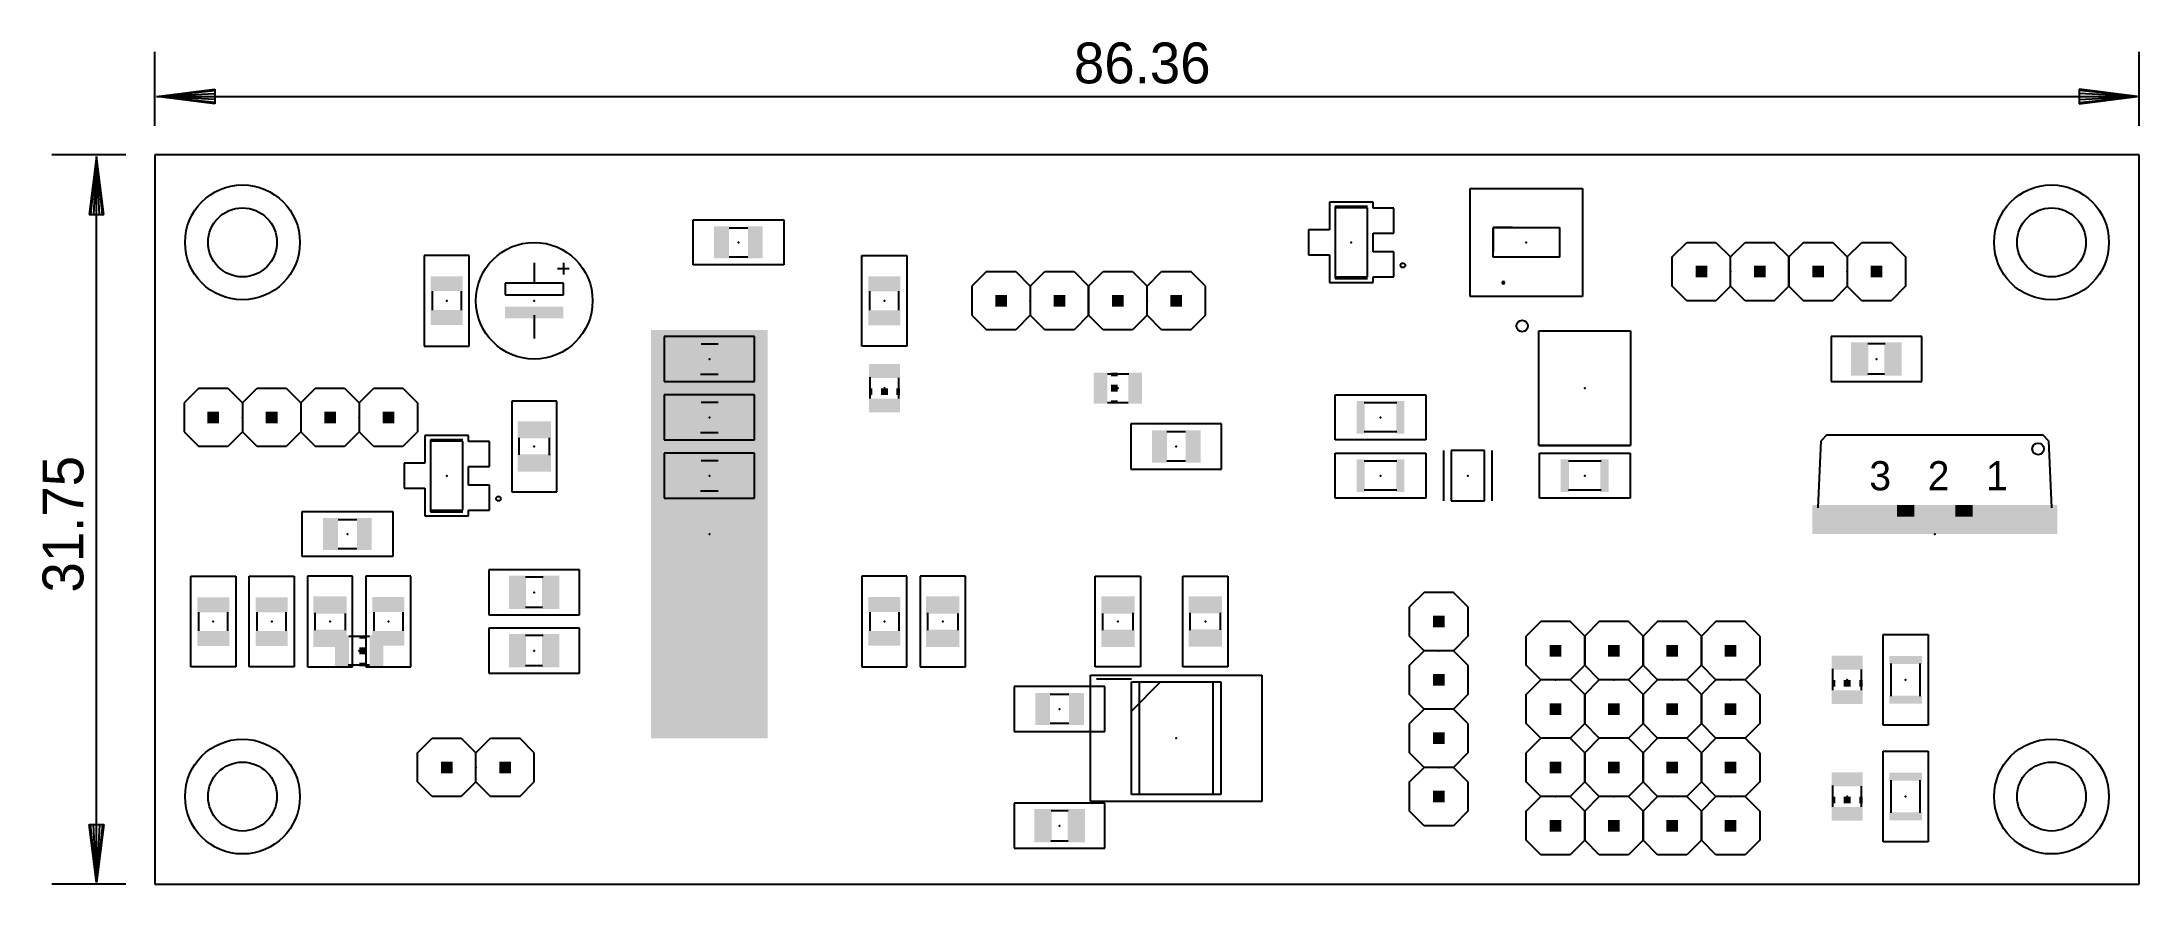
# Model space of a CAD drawing. Extents: x -4.9 to 86.4, y 0 to 36.7.
import ezdxf
from ezdxf.enums import TextEntityAlignment as Align

# ---------------------------------------------------------------- set-up
doc = ezdxf.new("R2010")
doc.units = 0
for name, color, linetype in [('20', 31, 'CONTINUOUS'), ('21', 253, 'CONTINUOUS'), ('22', 253, 'CONTINUOUS'), ('23', 6, 'CONTINUOUS'), ('24', 6, 'CONTINUOUS'), ('39', 12, 'CONTINUOUS'), ('40', 132, 'CONTINUOUS'), ('51', 253, 'CONTINUOUS'), ('52', 253, 'CONTINUOUS')]:
    doc.layers.add(name, color=color, linetype=linetype)

# ---------------------------------------------------------------- blocks, each defined once
blk = doc.blocks.new('RECT')
blk.add_solid([(-0.5, -0.5), (0.5, -0.5), (-0.5, 0.5), (0.5, 0.5)])

msp = doc.modelspace()

# ---------------------------------------------------------------- linework, layer by layer
at = {"layer": '20'}
for p, q in [((0, 33.02), (0, 36.24)), ((86.36, 33.02), (86.36, 36.24)), ((0.065, 34.29), (2.6, 34.6092)), ((0.065, 34.29), (2.6, 34.55)), ((0.065, 34.29), (2.6, 34.42)), ((0.065, 34.29), (86.295, 34.29)), ((2.6, 33.9708), (0.065, 34.29)), ((2.6, 34.16), (0.065, 34.29)), ((2.6, 34.03), (0.065, 34.29)), ((2.6, 34.6092), (2.6, 33.9708)), ((86.295, 34.29), (83.76, 34.6092)), ((83.76, 34.6092), (83.76, 33.9708)), ((86.295, 34.29), (83.76, 34.55)), ((86.295, 34.29), (83.76, 34.42)), ((83.76, 33.9708), (86.295, 34.29)), ((83.76, 34.16), (86.295, 34.29)), ((83.76, 34.03), (86.295, 34.29)), ((-1.27, 31.75), (-4.49, 31.75)), ((-2.54, 31.685), (-2.8592, 29.15)), ((-2.54, 31.685), (-2.8, 29.15)), ((-2.54, 31.685), (-2.67, 29.15)), ((-2.54, 0.065), (-2.54, 31.685)), ((-2.2208, 29.15), (-2.54, 31.685)), ((-2.41, 29.15), (-2.54, 31.685)), ((-2.28, 29.15), (-2.54, 31.685)), ((86.36, 31.75), (0, 31.75)), ((0, 31.75), (0, 0)), ((86.36, 0), (86.36, 31.75)), ((-2.8592, 29.15), (-2.2208, 29.15)), ((-2.54, 0.065), (-2.8592, 2.6)), ((-2.8592, 2.6), (-2.2208, 2.6)), ((-2.54, 0.065), (-2.8, 2.6)), ((-2.54, 0.065), (-2.67, 2.6)), ((-2.2208, 2.6), (-2.54, 0.065)), ((-2.41, 2.6), (-2.54, 0.065)), ((-2.28, 2.6), (-2.54, 0.065)), ((-1.27, 0), (-4.49, 0)), ((0, 0), (86.36, 0))]:
    msp.add_line(p, q, dxfattribs=at)
for centre in [(3.81, 27.94), (82.55, 27.94), (3.81, 3.81), (82.55, 3.81)]:
    msp.add_circle(centre, 1.5, dxfattribs=at)
at = {"layer": '21'}
for p, q in [((52.77, 29.505), (51.37, 29.505)), ((51.37, 29.505), (51.37, 28.555)), ((59.09, 28.59), (58.24, 28.59)), ((58.24, 28.59), (58.24, 27.54)), ((60.29, 28.59), (61.14, 28.59)), ((61.14, 28.59), (61.14, 27.54)), ((66.04, 27.305), (66.675, 27.94)), ((66.675, 27.94), (67.945, 27.94)), ((67.945, 27.94), (68.58, 27.305)), ((68.58, 27.305), (69.215, 27.94)), ((69.215, 27.94), (70.485, 27.94)), ((71.12, 27.305), (70.485, 27.94)), ((71.755, 27.94), (71.12, 27.305)), ((71.755, 27.94), (73.025, 27.94)), ((73.025, 27.94), (73.66, 27.305)), ((73.66, 27.305), (74.295, 27.94)), ((74.295, 27.94), (75.565, 27.94)), ((75.565, 27.94), (76.2, 27.305)), ((17.526, 26.797), (17.78, 26.797)), ((17.78, 27.051), (17.78, 26.797)), ((17.78, 26.797), (17.78, 26.543)), ((17.78, 26.797), (18.034, 26.797)), ((36.195, 26.67), (35.56, 26.035)), ((36.195, 26.67), (37.465, 26.67)), ((37.465, 26.67), (38.1, 26.035)), ((38.1, 26.035), (38.735, 26.67)), ((38.735, 26.67), (40.005, 26.67)), ((40.005, 26.67), (40.64, 26.035)), ((40.64, 26.035), (41.275, 26.67)), ((41.275, 26.67), (42.545, 26.67)), ((42.545, 26.67), (43.18, 26.035)), ((43.18, 26.035), (43.815, 26.67)), ((43.815, 26.67), (45.085, 26.67)), ((45.72, 26.035), (45.085, 26.67)), ((51.37, 27.325), (51.37, 26.375)), ((66.04, 26.035), (66.04, 27.305)), ((68.58, 26.035), (68.58, 27.305)), ((71.12, 27.305), (71.12, 26.035)), ((71.12, 26.035), (71.12, 27.305)), ((73.66, 27.305), (73.66, 26.035)), ((76.2, 27.305), (76.2, 26.035)), ((35.56, 26.035), (35.56, 24.765)), ((38.1, 26.035), (38.1, 24.765)), ((40.64, 24.765), (40.64, 26.035)), ((40.64, 26.035), (40.64, 24.765)), ((43.18, 24.765), (43.18, 26.035)), ((45.72, 24.765), (45.72, 26.035)), ((51.37, 26.375), (52.77, 26.375)), ((58.69, 26.24), (58.69, 26.24)), ((58.69, 26.14), (58.69, 26.14)), ((66.675, 25.4), (66.04, 26.035)), ((68.58, 26.035), (67.945, 25.4)), ((69.215, 25.4), (68.58, 26.035)), ((70.485, 25.4), (71.12, 26.035)), ((71.12, 26.035), (71.755, 25.4)), ((73.66, 26.035), (73.025, 25.4)), ((74.295, 25.4), (73.66, 26.035)), ((76.2, 26.035), (75.565, 25.4)), ((35.56, 24.765), (36.195, 24.13)), ((38.1, 24.765), (37.465, 24.13)), ((38.735, 24.13), (38.1, 24.765)), ((40.64, 24.765), (40.005, 24.13)), ((41.275, 24.13), (40.64, 24.765)), ((43.18, 24.765), (42.545, 24.13)), ((43.815, 24.13), (43.18, 24.765)), ((45.085, 24.13), (45.72, 24.765)), ((67.945, 25.4), (66.675, 25.4)), ((70.485, 25.4), (69.215, 25.4)), ((73.025, 25.4), (71.755, 25.4)), ((75.565, 25.4), (74.295, 25.4)), ((37.465, 24.13), (36.195, 24.13)), ((40.005, 24.13), (38.735, 24.13)), ((42.545, 24.13), (41.275, 24.13)), ((45.085, 24.13), (43.815, 24.13)), ((60.24, 24.0499), (60.24, 24.09)), ((60.24, 24.09), (64.22, 24.09)), ((64.22, 24.09), (64.22, 24.0499)), ((1.905, 21.59), (1.27, 20.955)), ((1.905, 21.59), (3.175, 21.59)), ((3.175, 21.59), (3.81, 20.955)), ((3.81, 20.955), (4.445, 21.59)), ((4.445, 21.59), (5.715, 21.59)), ((5.715, 21.59), (6.35, 20.955)), ((6.985, 21.59), (6.35, 20.955)), ((6.985, 21.59), (8.255, 21.59)), ((8.255, 21.59), (8.89, 20.955)), ((8.89, 20.955), (9.525, 21.59)), ((9.525, 21.59), (10.795, 21.59)), ((10.795, 21.59), (11.43, 20.955)), ((1.27, 20.955), (1.27, 19.685)), ((3.81, 20.955), (3.81, 19.685)), ((6.35, 20.955), (6.35, 19.685)), ((6.35, 20.955), (6.35, 19.685)), ((8.89, 20.955), (8.89, 19.685)), ((11.43, 20.955), (11.43, 19.685)), ((1.27, 19.685), (1.905, 19.05)), ((3.81, 19.685), (3.175, 19.05)), ((4.445, 19.05), (3.81, 19.685)), ((6.35, 19.685), (5.715, 19.05)), ((6.35, 19.685), (6.985, 19.05)), ((8.89, 19.685), (8.255, 19.05)), ((9.525, 19.05), (8.89, 19.685)), ((11.43, 19.685), (10.795, 19.05)), ((13.4, 19.345), (12, 19.345)), ((12, 19.345), (12, 18.395)), ((72.39, 16.383), (72.517, 19.304)), ((72.771, 19.558), (72.517, 19.304)), ((72.771, 19.558), (82.169, 19.558)), ((82.423, 19.304), (82.169, 19.558)), ((82.423, 19.304), (82.55, 16.383)), ((3.175, 19.05), (1.905, 19.05)), ((5.715, 19.05), (4.445, 19.05)), ((8.255, 19.05), (6.985, 19.05)), ((10.795, 19.05), (9.525, 19.05)), ((60.24, 19.1301), (60.24, 19.09)), ((60.24, 19.09), (64.22, 19.09)), ((64.22, 19.09), (64.22, 19.1301)), ((12, 17.165), (12, 16.215)), ((12, 16.215), (13.4, 16.215)), ((55.245, 12.7), (54.61, 12.065)), ((54.61, 10.795), (54.61, 12.065)), ((56.515, 12.7), (55.245, 12.7)), ((57.15, 12.065), (56.515, 12.7)), ((57.15, 12.065), (57.15, 10.795)), ((60.325, 11.43), (59.69, 10.795)), ((61.595, 11.43), (60.325, 11.43)), ((62.23, 10.795), (61.595, 11.43)), ((62.865, 11.43), (62.23, 10.795)), ((64.135, 11.43), (62.865, 11.43)), ((64.77, 10.795), (64.135, 11.43)), ((65.405, 11.43), (64.77, 10.795)), ((66.675, 11.43), (65.405, 11.43)), ((67.31, 10.795), (66.675, 11.43)), ((67.945, 11.43), (67.31, 10.795)), ((69.215, 11.43), (67.945, 11.43)), ((69.85, 10.795), (69.215, 11.43)), ((55.245, 10.16), (54.61, 10.795)), ((54.61, 9.525), (55.245, 10.16)), ((56.515, 10.16), (55.245, 10.16)), ((57.15, 10.795), (56.515, 10.16)), ((56.515, 10.16), (57.15, 9.525)), ((59.69, 9.525), (59.69, 10.795)), ((62.23, 10.795), (62.23, 9.525)), ((62.23, 9.525), (62.23, 10.795)), ((64.77, 10.795), (64.77, 9.525)), ((64.77, 9.525), (64.77, 10.795)), ((67.31, 10.795), (67.31, 9.525)), ((67.31, 9.525), (67.31, 10.795)), ((69.85, 10.795), (69.85, 9.525)), ((54.61, 8.255), (54.61, 9.525)), ((57.15, 9.525), (57.15, 8.255)), ((60.325, 8.89), (59.69, 9.525)), ((62.23, 9.525), (61.595, 8.89)), ((62.865, 8.89), (62.23, 9.525)), ((64.77, 9.525), (64.135, 8.89)), ((65.405, 8.89), (64.77, 9.525)), ((67.31, 9.525), (66.675, 8.89)), ((67.945, 8.89), (67.31, 9.525)), ((69.85, 9.525), (69.215, 8.89)), ((40.975, 8.93), (42.502, 8.93)), ((42.852, 8.802), (46.048, 8.802)), ((42.852, 3.898), (42.852, 8.802)), ((46.048, 8.802), (46.048, 3.898)), ((55.245, 7.62), (54.61, 8.255)), ((57.15, 8.255), (56.515, 7.62)), ((59.69, 8.255), (60.325, 8.89)), ((59.69, 6.985), (59.69, 8.255)), ((61.595, 8.89), (60.325, 8.89)), ((61.595, 8.89), (62.23, 8.255)), ((62.23, 8.255), (62.865, 8.89)), ((62.23, 8.255), (62.23, 6.985)), ((62.23, 6.985), (62.23, 8.255)), ((64.135, 8.89), (62.865, 8.89)), ((64.135, 8.89), (64.77, 8.255)), ((64.77, 8.255), (65.405, 8.89)), ((64.77, 8.255), (64.77, 6.985)), ((64.77, 6.985), (64.77, 8.255)), ((66.675, 8.89), (65.405, 8.89)), ((66.675, 8.89), (67.31, 8.255)), ((67.31, 8.255), (67.945, 8.89)), ((67.31, 8.255), (67.31, 6.985)), ((67.31, 6.985), (67.31, 8.255)), ((69.215, 8.89), (67.945, 8.89)), ((69.215, 8.89), (69.85, 8.255)), ((69.85, 8.255), (69.85, 6.985)), ((55.245, 7.62), (54.61, 6.985)), ((56.515, 7.62), (55.245, 7.62)), ((56.515, 7.62), (55.245, 7.62)), ((57.15, 6.985), (56.515, 7.62)), ((54.61, 5.715), (54.61, 6.985)), ((57.15, 6.985), (57.15, 5.715)), ((60.325, 6.35), (59.69, 6.985)), ((62.23, 6.985), (61.595, 6.35)), ((62.865, 6.35), (62.23, 6.985)), ((64.77, 6.985), (64.135, 6.35)), ((65.405, 6.35), (64.77, 6.985)), ((67.31, 6.985), (66.675, 6.35)), ((67.945, 6.35), (67.31, 6.985)), ((69.85, 6.985), (69.215, 6.35)), ((11.43, 5.715), (12.065, 6.35)), ((11.43, 4.445), (11.43, 5.715)), ((12.065, 6.35), (13.335, 6.35)), ((13.335, 6.35), (13.97, 5.715)), ((13.97, 5.715), (14.605, 6.35)), ((13.97, 4.445), (13.97, 5.715)), ((14.605, 6.35), (15.875, 6.35)), ((16.51, 5.715), (15.875, 6.35)), ((16.51, 4.445), (16.51, 5.715)), ((55.245, 5.08), (54.61, 5.715)), ((57.15, 5.715), (56.515, 5.08)), ((60.325, 6.35), (59.69, 5.715)), ((59.69, 4.445), (59.69, 5.715)), ((61.595, 6.35), (60.325, 6.35)), ((61.595, 6.35), (60.325, 6.35)), ((62.23, 5.715), (61.595, 6.35)), ((62.865, 6.35), (62.23, 5.715)), ((62.23, 5.715), (62.23, 4.445)), ((62.23, 4.445), (62.23, 5.715)), ((64.135, 6.35), (62.865, 6.35)), ((64.135, 6.35), (62.865, 6.35)), ((64.77, 5.715), (64.135, 6.35)), ((65.405, 6.35), (64.77, 5.715)), ((64.77, 5.715), (64.77, 4.445)), ((64.77, 4.445), (64.77, 5.715)), ((66.675, 6.35), (65.405, 6.35)), ((66.675, 6.35), (65.405, 6.35)), ((67.31, 5.715), (66.675, 6.35)), ((67.945, 6.35), (67.31, 5.715)), ((67.31, 5.715), (67.31, 4.445)), ((67.31, 4.445), (67.31, 5.715)), ((69.215, 6.35), (67.945, 6.35)), ((69.215, 6.35), (67.945, 6.35)), ((69.85, 5.715), (69.215, 6.35)), ((69.85, 5.715), (69.85, 4.445)), ((54.61, 4.445), (55.245, 5.08)), ((56.515, 5.08), (55.245, 5.08)), ((56.515, 5.08), (57.15, 4.445)), ((12.065, 3.81), (11.43, 4.445)), ((13.335, 3.81), (12.065, 3.81)), ((13.97, 4.445), (13.335, 3.81)), ((14.605, 3.81), (13.97, 4.445)), ((15.875, 3.81), (14.605, 3.81)), ((15.875, 3.81), (16.51, 4.445)), ((46.048, 3.898), (42.852, 3.898)), ((54.61, 3.175), (54.61, 4.445)), ((57.15, 4.445), (57.15, 3.175)), ((60.325, 3.81), (59.69, 4.445)), ((59.69, 3.175), (60.325, 3.81)), ((61.595, 3.81), (60.325, 3.81)), ((62.23, 4.445), (61.595, 3.81)), ((61.595, 3.81), (62.23, 3.175)), ((62.865, 3.81), (62.23, 4.445)), ((62.23, 3.175), (62.865, 3.81)), ((64.135, 3.81), (62.865, 3.81)), ((64.77, 4.445), (64.135, 3.81)), ((64.135, 3.81), (64.77, 3.175)), ((65.405, 3.81), (64.77, 4.445)), ((64.77, 3.175), (65.405, 3.81)), ((66.675, 3.81), (65.405, 3.81)), ((67.31, 4.445), (66.675, 3.81)), ((66.675, 3.81), (67.31, 3.175)), ((67.945, 3.81), (67.31, 4.445)), ((67.31, 3.175), (67.945, 3.81)), ((69.215, 3.81), (67.945, 3.81)), ((69.85, 4.445), (69.215, 3.81)), ((69.215, 3.81), (69.85, 3.175)), ((55.245, 2.54), (54.61, 3.175)), ((57.15, 3.175), (56.515, 2.54)), ((59.69, 1.905), (59.69, 3.175)), ((62.23, 3.175), (62.23, 1.905)), ((62.23, 1.905), (62.23, 3.175)), ((64.77, 3.175), (64.77, 1.905)), ((64.77, 1.905), (64.77, 3.175)), ((67.31, 3.175), (67.31, 1.905)), ((67.31, 1.905), (67.31, 3.175)), ((69.85, 3.175), (69.85, 1.905)), ((56.515, 2.54), (55.245, 2.54)), ((60.325, 1.27), (59.69, 1.905)), ((62.23, 1.905), (61.595, 1.27)), ((62.865, 1.27), (62.23, 1.905)), ((64.77, 1.905), (64.135, 1.27)), ((65.405, 1.27), (64.77, 1.905)), ((67.31, 1.905), (66.675, 1.27)), ((67.945, 1.27), (67.31, 1.905)), ((69.85, 1.905), (69.215, 1.27)), ((61.595, 1.27), (60.325, 1.27)), ((64.135, 1.27), (62.865, 1.27)), ((66.675, 1.27), (65.405, 1.27)), ((69.215, 1.27), (67.945, 1.27))]:
    msp.add_line(p, q, dxfattribs=at)
for centre, radius in [((16.51, 25.4), 2.54), ((54.32, 26.94), 0.1), ((59.5086, 24.2999), 0.25), ((81.9658, 18.9484), 0.254), ((14.95, 16.78), 0.1)]:
    msp.add_circle(centre, radius, dxfattribs=at)
for start, end in [(90, 270), (270, 90)]:
    msp.add_arc((58.69, 26.19), 0.05, start, end, dxfattribs=at)
at = {"layer": '22'}
for p, q in [((56.1033, 16.68), (56.1033, 18.88)), ((58.1967, 16.68), (58.1967, 18.88))]:
    msp.add_line(p, q, dxfattribs=at)
at = {"layer": '23'}
for p in [(25.4, 27.94), (52.07, 27.94), (59.69, 27.94), (68.58, 26.67), (73.66, 26.67), (16.51, 25.4), (31.75, 25.4), (38.1, 25.4), (43.18, 25.4), (31.75, 21.59), (41.91, 21.59), (62.23, 21.59), (3.81, 20.32), (8.89, 20.32), (53.34, 20.32), (12.7, 17.78), (53.34, 17.78), (62.23, 17.78), (8.382, 15.24), (24.13, 15.24), (77.47, 15.24), (2.54, 11.43), (5.08, 11.43), (41.91, 11.43), (45.72, 11.43), (8.89, 10.16), (55.88, 10.16), (60.96, 8.89), (63.5, 8.89), (66.04, 8.89), (68.58, 8.89), (73.66, 8.89), (76.2, 8.89), (44.45, 6.35), (13.97, 5.08), (55.88, 5.08), (60.96, 3.81), (63.5, 3.81), (66.04, 3.81), (68.58, 3.81), (73.66, 3.81), (76.2, 3.81)]:
    msp.add_point(p, dxfattribs=at)
at = {"layer": '24'}
for p in [(12.7, 25.4), (24.13, 22.86), (74.93, 22.86), (24.13, 20.32), (16.51, 19.05), (44.45, 19.05), (24.13, 17.78), (57.15, 17.78), (16.51, 12.7), (7.62, 11.43), (10.16, 11.43), (31.75, 11.43), (34.29, 11.43), (16.51, 10.16), (39.37, 7.62), (39.37, 2.54)]:
    msp.add_point(p, dxfattribs=at)
at = {"layer": '39'}
for p, q in [((53.02, 29.69), (51.12, 29.69)), ((51.12, 29.69), (51.12, 28.485)), ((53.02, 29.435), (53.02, 29.69)), ((53.93, 29.435), (53.02, 29.435)), ((53.93, 28.345), (53.93, 29.435)), ((23.427, 28.923), (27.373, 28.923)), ((23.427, 26.957), (23.427, 28.923)), ((27.373, 28.923), (27.373, 26.957)), ((51.12, 28.485), (50.21, 28.485)), ((50.21, 28.485), (50.21, 27.395)), ((53.02, 27.535), (53.02, 28.345)), ((53.02, 28.345), (53.93, 28.345)), ((50.21, 27.395), (51.12, 27.395)), ((51.12, 27.395), (51.12, 26.19)), ((53.93, 27.535), (53.02, 27.535)), ((53.93, 26.445), (53.93, 27.535)), ((27.373, 26.957), (23.427, 26.957)), ((30.767, 23.427), (30.767, 27.373)), ((30.767, 27.373), (32.733, 27.373)), ((32.733, 27.373), (32.733, 23.427)), ((51.12, 26.19), (53.02, 26.19)), ((53.02, 26.19), (53.02, 26.445)), ((53.02, 26.445), (53.93, 26.445)), ((32.733, 23.427), (30.767, 23.427)), ((51.367, 21.303), (55.313, 21.303)), ((51.367, 19.337), (51.367, 21.303)), ((55.313, 21.303), (55.313, 19.337)), ((13.65, 19.53), (11.75, 19.53)), ((11.75, 19.53), (11.75, 18.325)), ((13.65, 19.275), (13.65, 19.53)), ((14.56, 19.275), (13.65, 19.275)), ((14.56, 18.185), (14.56, 19.275)), ((55.313, 19.337), (51.367, 19.337)), ((11.75, 18.325), (10.84, 18.325)), ((10.84, 18.325), (10.84, 17.235)), ((51.367, 18.763), (55.313, 18.763)), ((51.367, 16.797), (51.367, 18.763)), ((55.313, 18.763), (55.313, 16.797)), ((60.257, 18.763), (64.203, 18.763)), ((60.257, 16.797), (60.257, 18.763)), ((64.203, 18.763), (64.203, 16.797)), ((13.65, 17.375), (13.65, 18.185)), ((13.65, 18.185), (14.56, 18.185)), ((14.56, 17.375), (13.65, 17.375)), ((14.56, 16.285), (14.56, 17.375)), ((10.84, 17.235), (11.75, 17.235)), ((11.75, 17.235), (11.75, 16.03)), ((55.313, 16.797), (51.367, 16.797)), ((64.203, 16.797), (60.257, 16.797)), ((6.409, 16.223), (10.355, 16.223)), ((6.409, 14.257), (6.409, 16.223)), ((10.355, 16.223), (10.355, 14.257)), ((11.75, 16.03), (13.65, 16.03)), ((13.65, 16.03), (13.65, 16.285)), ((13.65, 16.285), (14.56, 16.285)), ((10.355, 14.257), (6.409, 14.257)), ((1.557, 9.457), (1.557, 13.403)), ((1.557, 13.403), (3.523, 13.403)), ((3.523, 13.403), (3.523, 9.457)), ((4.097, 9.457), (4.097, 13.403)), ((4.097, 13.403), (6.063, 13.403)), ((6.063, 13.403), (6.063, 9.457)), ((40.927, 9.457), (40.927, 13.403)), ((40.927, 13.403), (42.893, 13.403)), ((42.893, 13.403), (42.893, 9.457)), ((44.737, 9.457), (44.737, 13.403)), ((44.737, 13.403), (46.703, 13.403)), ((46.703, 13.403), (46.703, 9.457)), ((75.217, 6.917), (75.217, 10.863)), ((75.217, 10.863), (77.183, 10.863)), ((77.183, 10.863), (77.183, 6.917)), ((3.523, 9.457), (1.557, 9.457)), ((6.063, 9.457), (4.097, 9.457)), ((42.893, 9.457), (40.927, 9.457)), ((46.703, 9.457), (44.737, 9.457)), ((77.183, 6.917), (75.217, 6.917)), ((75.217, 1.837), (75.217, 5.783)), ((75.217, 5.783), (77.183, 5.783)), ((77.183, 5.783), (77.183, 1.837)), ((77.183, 1.837), (75.217, 1.837))]:
    msp.add_line(p, q, dxfattribs=at)
for centre in [(3.81, 27.94), (82.55, 27.94), (3.81, 3.81), (82.55, 3.81)]:
    msp.add_circle(centre, 2.5, dxfattribs=at)
at = {"layer": '40'}
for p, q in [((11.717, 27.373), (11.717, 23.427)), ((13.683, 27.373), (11.717, 27.373)), ((13.683, 23.427), (13.683, 27.373)), ((26.103, 23.843), (22.157, 23.843)), ((22.157, 23.843), (22.157, 21.877)), ((26.103, 21.877), (26.103, 23.843)), ((76.903, 23.843), (72.957, 23.843)), ((72.957, 23.843), (72.957, 21.877)), ((76.903, 21.877), (76.903, 23.843)), ((11.717, 23.427), (13.683, 23.427)), ((15.527, 21.023), (15.527, 17.077)), ((17.493, 21.023), (15.527, 21.023)), ((17.493, 17.077), (17.493, 21.023)), ((22.157, 21.877), (26.103, 21.877)), ((26.103, 21.303), (22.157, 21.303)), ((22.157, 21.303), (22.157, 19.337)), ((26.103, 19.337), (26.103, 21.303)), ((72.957, 21.877), (76.903, 21.877)), ((22.157, 19.337), (26.103, 19.337)), ((46.423, 20.033), (42.477, 20.033)), ((42.477, 20.033), (42.477, 18.067)), ((46.423, 18.067), (46.423, 20.033)), ((26.103, 18.763), (22.157, 18.763)), ((22.157, 18.763), (22.157, 16.797)), ((26.103, 16.797), (26.103, 18.763)), ((42.477, 18.067), (46.423, 18.067)), ((15.527, 17.077), (17.493, 17.077)), ((22.157, 16.797), (26.103, 16.797)), ((6.637, 13.403), (6.637, 9.457)), ((8.603, 13.403), (6.637, 13.403)), ((8.603, 9.457), (8.603, 13.403)), ((9.177, 13.403), (9.177, 9.457)), ((11.143, 13.403), (9.177, 13.403)), ((11.143, 9.457), (11.143, 13.403)), ((18.483, 13.683), (14.537, 13.683)), ((14.537, 13.683), (14.537, 11.717)), ((18.483, 11.717), (18.483, 13.683)), ((30.767, 13.403), (30.767, 9.457)), ((32.733, 13.403), (30.767, 13.403)), ((32.733, 9.457), (32.733, 13.403)), ((33.307, 13.403), (33.307, 9.457)), ((35.273, 13.403), (33.307, 13.403)), ((35.273, 9.457), (35.273, 13.403)), ((14.537, 11.717), (18.483, 11.717)), ((18.483, 11.143), (14.537, 11.143)), ((14.537, 11.143), (14.537, 9.177)), ((18.483, 9.177), (18.483, 11.143)), ((6.637, 9.457), (8.603, 9.457)), ((9.177, 9.457), (11.143, 9.457)), ((14.537, 9.177), (18.483, 9.177)), ((30.767, 9.457), (32.733, 9.457)), ((33.307, 9.457), (35.273, 9.457)), ((41.343, 8.603), (37.397, 8.603)), ((37.397, 8.603), (37.397, 6.637)), ((41.343, 6.637), (41.343, 8.603)), ((37.397, 6.637), (41.343, 6.637)), ((41.343, 3.523), (37.397, 3.523)), ((37.397, 3.523), (37.397, 1.557)), ((41.343, 1.557), (41.343, 3.523)), ((37.397, 1.557), (41.343, 1.557))]:
    msp.add_line(p, q, dxfattribs=at)
at = {"layer": '51'}
for p, q in [((57.24, 30.29), (62.14, 30.29)), ((57.24, 25.59), (57.24, 30.29)), ((62.14, 30.29), (62.14, 25.59)), ((51.37, 29.44), (51.37, 26.44)), ((52.77, 29.44), (51.37, 29.44)), ((52.77, 26.44), (52.77, 29.44)), ((24.99, 28.575), (25.81, 28.575)), ((58.24, 28.59), (61.14, 28.59)), ((58.24, 27.29), (58.24, 28.59)), ((61.14, 28.59), (61.14, 27.29)), ((16.51, 27.051), (16.51, 26.162)), ((24.99, 27.305), (25.81, 27.305)), ((61.14, 27.29), (58.24, 27.29)), ((16.51, 26.162), (15.24, 26.162)), ((15.24, 26.162), (15.24, 25.654)), ((15.24, 25.654), (17.78, 25.654)), ((17.78, 26.162), (16.51, 26.162)), ((17.78, 25.654), (17.78, 26.162)), ((31.115, 24.99), (31.115, 25.81)), ((32.385, 24.99), (32.385, 25.81)), ((51.37, 26.44), (52.77, 26.44)), ((62.14, 25.59), (57.24, 25.59)), ((16.51, 24.765), (16.51, 23.749)), ((60.24, 19.09), (60.24, 24.09)), ((60.24, 24.09), (64.22, 24.09)), ((64.22, 24.09), (64.22, 19.09)), ((31.125, 21.14), (31.125, 22.065)), ((32.375, 21.14), (32.375, 22.04)), ((41.46, 22.215), (42.385, 22.215)), ((41.46, 20.965), (42.36, 20.965)), ((54.0512, 20.955), (52.6288, 20.955)), ((12, 19.28), (12, 16.28)), ((13.4, 19.28), (12, 19.28)), ((13.4, 16.28), (13.4, 19.28)), ((54.0512, 19.685), (52.6288, 19.685)), ((54.0512, 18.415), (52.6288, 18.415)), ((64.22, 19.09), (60.24, 19.09)), ((62.9412, 18.415), (61.5188, 18.415)), ((54.0512, 17.145), (52.6288, 17.145)), ((62.9412, 17.145), (61.5188, 17.145)), ((7.972, 15.875), (8.792, 15.875)), ((12, 16.28), (13.4, 16.28)), ((7.972, 14.605), (8.792, 14.605)), ((1.905, 11.02), (1.905, 11.84)), ((3.175, 11.02), (3.175, 11.84)), ((4.445, 11.02), (4.445, 11.84)), ((5.715, 11.02), (5.715, 11.84)), ((41.25, 11.786), (41.25, 11.049)), ((42.57, 11.811), (42.57, 11.049)), ((45.06, 11.049), (45.06, 11.811)), ((46.38, 11.074), (46.38, 11.811)), ((9.34, 10.785), (8.44, 10.785)), ((9.34, 9.535), (8.415, 9.535)), ((73.035, 8.44), (73.035, 9.365)), ((74.285, 8.44), (74.285, 9.34)), ((75.565, 8.1788), (75.565, 9.6012)), ((76.835, 8.1788), (76.835, 9.6012)), ((40.725, 9.1), (48.175, 9.1)), ((40.725, 3.6), (40.725, 9.1)), ((42.502, 8.802), (46.398, 8.802)), ((42.502, 3.898), (42.502, 8.802)), ((42.502, 7.532), (43.772, 8.802)), ((46.398, 8.802), (46.398, 3.898)), ((48.175, 9.1), (48.175, 3.6)), ((46.398, 3.898), (42.502, 3.898)), ((73.035, 3.36), (73.035, 4.285)), ((74.285, 3.36), (74.285, 4.26)), ((75.565, 3.0988), (75.565, 4.5212)), ((76.835, 3.0988), (76.835, 4.5212)), ((48.175, 3.6), (40.725, 3.6))]:
    msp.add_line(p, q, dxfattribs=at)
for centre in [(54.32, 26.94), (14.95, 16.78)]:
    msp.add_circle(centre, 0.1, dxfattribs=at)
at = {"layer": '52'}
for p, q in [((12.065, 25.81), (12.065, 24.99)), ((13.335, 25.81), (13.335, 24.99)), ((23.774, 23.52), (24.511, 23.52)), ((75.311, 23.52), (74.549, 23.52)), ((23.749, 22.2), (24.511, 22.2)), ((75.286, 22.2), (74.549, 22.2)), ((23.774, 20.98), (24.511, 20.98)), ((15.85, 18.694), (15.85, 19.431)), ((17.17, 18.669), (17.17, 19.431)), ((23.749, 19.66), (24.511, 19.66)), ((44.86, 19.685), (44.04, 19.685)), ((23.774, 18.44), (24.511, 18.44)), ((44.86, 18.415), (44.04, 18.415)), ((57.875, 18.88), (56.425, 18.88)), ((56.425, 18.88), (56.425, 16.68)), ((57.875, 16.68), (57.875, 18.88)), ((23.749, 17.12), (24.511, 17.12)), ((56.425, 16.68), (57.875, 16.68)), ((16.891, 13.36), (16.129, 13.36)), ((16.866, 12.04), (16.129, 12.04)), ((6.96, 11.811), (6.96, 11.049)), ((8.28, 11.786), (8.28, 11.049)), ((9.525, 11.84), (9.525, 11.02)), ((10.795, 11.84), (10.795, 11.02)), ((31.115, 11.84), (31.115, 11.02)), ((32.385, 11.84), (32.385, 11.02)), ((33.63, 11.811), (33.63, 11.049)), ((34.95, 11.786), (34.95, 11.049)), ((16.891, 10.82), (16.129, 10.82)), ((16.866, 9.5), (16.129, 9.5)), ((39.78, 8.255), (38.96, 8.255)), ((39.78, 6.985), (38.96, 6.985)), ((39.014, 3.2), (39.751, 3.2)), ((38.989, 1.88), (39.751, 1.88))]:
    msp.add_line(p, q, dxfattribs=at)

# ---------------------------------------------------------------- block references
at = {"layer": '21', "xscale": 5.08, "yscale": 17.78}
msp.add_blockref('RECT', (24.13, 15.24), dxfattribs=at)
at = {"layer": '21'}
for p, xscale, yscale, rotation in [((41.76, 22.19), 0.15, 0.3, 90), ((31.15, 21.44), 0.15, 0.3, 180), ((31.75, 21.44), 0.3, 0.3, 180), ((32.35, 21.44), 0.15, 0.3, 180), ((41.76, 21.59), 0.3, 0.3, 90), ((41.76, 20.99), 0.15, 0.3, 90), ((73.0885, 16.256), 1.905, 0.508, 180), ((76.2, 16.256), 0.762, 0.508, 180), ((78.74, 16.256), 0.762, 0.508, 180), ((81.8515, 16.256), 1.905, 0.508, 180), ((77.47, 15.621), 10.668, 0.762, 180), ((9.04, 10.76), 0.15, 0.3, 270), ((9.04, 10.16), 0.3, 0.3, 270), ((9.04, 9.56), 0.15, 0.3, 270), ((73.06, 8.74), 0.15, 0.3, 180), ((73.66, 8.74), 0.3, 0.3, 180), ((74.26, 8.74), 0.15, 0.3, 180), ((73.06, 3.66), 0.15, 0.3, 180), ((73.66, 3.66), 0.3, 0.3, 180), ((74.26, 3.66), 0.15, 0.3, 180)]:
    msp.add_blockref('RECT', p, dxfattribs=dict(at, xscale=xscale, yscale=yscale, rotation=rotation))
at = {"layer": '51'}
for p, xscale, yscale in [((24.6582, 27.9415), 0.65, 1.4), ((26.1314, 27.9415), 0.65, 1.4), ((72.39, 26.67), 0.508, 0.508), ((74.93, 26.67), 0.508, 0.508), ((36.83, 25.4), 0.508, 0.508), ((39.37, 25.4), 0.508, 0.508), ((52.4764, 20.32), 0.3556, 1.4224), ((54.2036, 20.32), 0.3556, 1.4224), ((2.54, 20.32), 0.508, 0.508), ((5.08, 20.32), 0.508, 0.508), ((7.62, 20.32), 0.508, 0.508), ((10.16, 20.32), 0.508, 0.508), ((52.4764, 17.78), 0.3556, 1.4224), ((54.2036, 17.78), 0.3556, 1.4224), ((61.3664, 17.78), 0.3556, 1.4224), ((63.0936, 17.78), 0.3556, 1.4224), ((7.6402, 15.2415), 0.65, 1.4), ((9.1134, 15.2415), 0.65, 1.4)]:
    msp.add_blockref('RECT', p, dxfattribs=dict(at, xscale=xscale, yscale=yscale))
for p, xscale, yscale, rotation in [((67.31, 26.67), 0.508, 0.508, 180), ((69.85, 26.67), 0.508, 0.508, 180), ((31.7485, 26.1314), 0.65, 1.4, 90), ((41.91, 25.4), 0.508, 0.508, 180), ((44.45, 25.4), 0.508, 0.508, 180), ((16.51, 24.892), 0.508, 2.54, 270), ((31.7485, 24.6582), 0.65, 1.4, 90), ((31.75, 22.34), 1.35, 0.6, 180), ((41.16, 21.59), 1.35, 0.6, 90), ((42.66, 21.59), 1.35, 0.6, 90), ((31.75, 20.84), 1.35, 0.6, 180), ((74.93, 16.256), 1.778, 0.508, 180), ((77.47, 16.256), 1.778, 0.508, 180), ((80.01, 16.256), 1.778, 0.508, 180), ((2.5385, 12.1614), 0.65, 1.4, 90), ((5.0785, 12.1614), 0.65, 1.4, 90), ((41.9111, 12.1471), 0.7501, 1.4501, 270), ((45.7189, 12.1607), 0.7501, 1.4501, 90), ((2.5385, 10.6882), 0.65, 1.4, 90), ((5.0785, 10.6882), 0.65, 1.4, 90), ((41.9111, 10.6994), 0.7501, 1.4501, 270), ((45.7189, 10.7129), 0.7501, 1.4501, 90), ((55.88, 11.43), 0.508, 0.508, 270), ((8.14, 10.16), 1.35, 0.6, 270), ((9.64, 10.16), 1.35, 0.6, 270), ((60.96, 10.16), 0.508, 0.508, 270), ((63.5, 10.16), 0.508, 0.508, 270), ((66.04, 10.16), 0.508, 0.508, 270), ((68.58, 10.16), 0.508, 0.508, 270), ((55.88, 8.89), 0.508, 0.508, 270), ((73.66, 9.64), 1.35, 0.6, 180), ((76.2, 9.7536), 0.3556, 1.4224, 270), ((73.66, 8.14), 1.35, 0.6, 180), ((60.96, 7.62), 0.508, 0.508, 270), ((63.5, 7.62), 0.508, 0.508, 270), ((66.04, 7.62), 0.508, 0.508, 270), ((68.58, 7.62), 0.508, 0.508, 270), ((76.2, 8.0264), 0.3556, 1.4224, 270), ((55.88, 6.35), 0.508, 0.508, 270), ((12.7, 5.08), 0.508, 0.508, 180), ((15.24, 5.08), 0.508, 0.508, 180), ((60.96, 5.08), 0.508, 0.508, 270), ((63.5, 5.08), 0.508, 0.508, 270), ((66.04, 5.08), 0.508, 0.508, 270), ((68.58, 5.08), 0.508, 0.508, 270), ((73.66, 4.56), 1.35, 0.6, 180), ((76.2, 4.6736), 0.3556, 1.4224, 270), ((55.88, 3.81), 0.508, 0.508, 270), ((60.96, 2.54), 0.508, 0.508, 270), ((63.5, 2.54), 0.508, 0.508, 270), ((66.04, 2.54), 0.508, 0.508, 270), ((68.58, 2.54), 0.508, 0.508, 270), ((73.66, 3.06), 1.35, 0.6, 180), ((76.2, 2.9464), 0.3556, 1.4224, 270)]:
    msp.add_blockref('RECT', p, dxfattribs=dict(at, xscale=xscale, yscale=yscale, rotation=rotation))
at = {"layer": '52'}
for p, xscale, yscale, rotation in [((12.6985, 26.1418), 0.65, 1.4, 270), ((12.6985, 24.6686), 0.65, 1.4, 270), ((74.1994, 22.8612), 0.7501, 1.4501, 180), ((75.6472, 22.8612), 0.7501, 1.4501, 180), ((16.5112, 19.7807), 0.7501, 1.4501, 90), ((43.7186, 19.0515), 0.65, 1.4, 180), ((45.1918, 19.0515), 0.65, 1.4, 180), ((16.5112, 18.3329), 0.7501, 1.4501, 90), ((15.7794, 12.7012), 0.7501, 1.4501, 180), ((17.2272, 12.7012), 0.7501, 1.4501, 180), ((7.6189, 12.1471), 0.7501, 1.4501, 270), ((10.1585, 12.1718), 0.65, 1.4, 270), ((31.7485, 12.1718), 0.65, 1.4, 270), ((34.2889, 12.1471), 0.7501, 1.4501, 270), ((7.6189, 10.6994), 0.7501, 1.4501, 270), ((10.1585, 10.6986), 0.65, 1.4, 270), ((31.7485, 10.6986), 0.65, 1.4, 270), ((34.2889, 10.6994), 0.7501, 1.4501, 270), ((15.7794, 10.1612), 0.7501, 1.4501, 180), ((17.2272, 10.1612), 0.7501, 1.4501, 180), ((38.6386, 7.6215), 0.65, 1.4, 180), ((40.1118, 7.6215), 0.65, 1.4, 180)]:
    msp.add_blockref('RECT', p, dxfattribs=dict(at, xscale=xscale, yscale=yscale, rotation=rotation))
at = {"layer": '52', "xscale": 0.7501, "yscale": 1.4501}
for p in [(23.4129, 22.8589), (24.8606, 22.8589), (23.4129, 20.3189), (24.8606, 20.3189), (23.4129, 17.7789), (24.8606, 17.7789), (38.6529, 2.5389), (40.1007, 2.5389)]:
    msp.add_blockref('RECT', p, dxfattribs=at)

# ---------------------------------------------------------------- texts
at = {"layer": '20'}
msp.add_text('86.36', height=1.778, dxfattribs=at).set_placement((39.9979, 34.8645))
msp.add_text('31.75', height=1.778, rotation=90, dxfattribs=at).set_placement((-3.1145, 12.6929))
at = {"layer": '51'}
for s, p in [('3', (75.565, 18.415)), ('2', (78.105, 18.415)), ('1', (80.645, 18.415))]:
    msp.add_text(s, height=1.27, dxfattribs=at).set_placement(p, align=Align.TOP_RIGHT)

doc.saveas('drawing.dxf')
